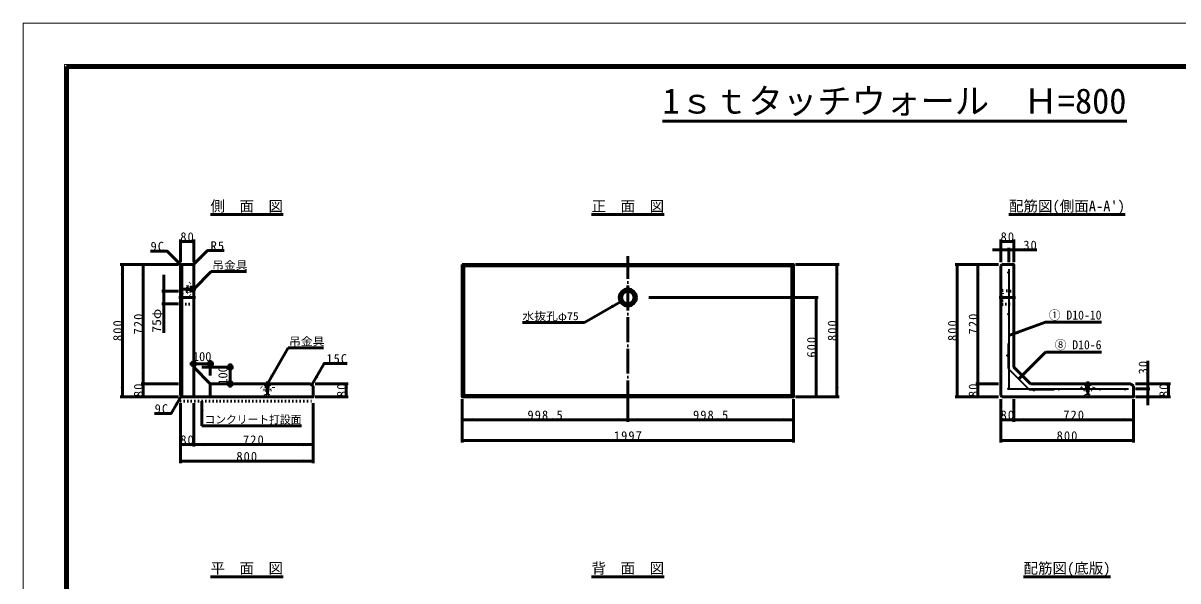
# Model space of a CAD drawing. Units: millimetres, scale not verified, with parts at other scales. Extents: x -2102 to 2102, y -1485 to 1485.
# Drawn here: x -2102 to 683, y 139 to 1485 of the extents above; entities that cross this region are included whole.
import ezdxf
from ezdxf.enums import TextEntityAlignment as Align

# ---------------------------------------------------------------- set-up
doc = ezdxf.new("R2010")
doc.units = ezdxf.units.MM
doc.header["$LTSCALE"] = 5
doc.linetypes.add('DOTTED', pattern=[1.75, 0.25, -1.5])
doc.linetypes.add('LONG_DASHED_DOTTED', pattern=[15.25, 12, -1.5, 0.25, -1.5])
doc.layers.add('0-0_V-nasSTD', color=7, linetype='Continuous', lineweight=50)
doc.styles.add('ＭＳ ゴシック', font='')
doc.styles.get('ＭＳ ゴシック').set_extended_font_data('MS Gothic')

msp = doc.modelspace()

# ---------------------------------------------------------------- linework, layer by layer
at = {"layer": '0-0_V-nasSTD', "lineweight": 100}
msp.add_line((-1997.5, 1380), (-1997.5, -1380), dxfattribs=at)
at = {"layer": '0-0_V-nasSTD'}
for p, q in [((-559.872, 1248.465), (559.872, 1248.465)), ((-1650.485, 1022.887), (-1475.485, 1022.887)), ((-731.085, 1022.887), (-556.085, 1022.887)), ((275.815, 1022.887), (555.815, 1022.887)), ((-1722.985, 962.887), (-1722.985, 907.887)), ((-1690.985, 957.887), (-1722.985, 957.887)), ((-1690.985, 962.887), (-1690.985, 907.887)), ((255.815, 962.887), (255.815, 907.887)), ((255.815, 957.887), (287.815, 957.887)), ((287.815, 962.887), (287.815, 907.887)), ((235.815, 937.887), (275.815, 937.887)), ((275.815, 942.887), (275.815, 907.887)), ((275.815, 937.887), (287.815, 937.887)), ((287.815, 937.887), (342.815, 937.887)), ((-1727.985, 902.887), (-1867.985, 902.887)), ((-1862.985, 902.887), (-1862.985, 582.887)), ((-1812.985, 902.887), (-1812.985, 614.887)), ((-1719.385, 902.887), (-1722.985, 899.287)), ((-1722.985, 899.287), (-1722.985, 586.487)), ((-1692.985, 902.887), (-1719.385, 902.887)), ((-1719.385, 902.887), (-1719.385, 582.887)), ((-1690.985, 900.887), (-1690.985, 582.887)), ((-1042.985, 902.887), (-1039.385, 899.287)), ((-1039.385, 899.287), (-1039.385, 586.487)), ((-247.785, 899.287), (-1039.385, 899.287)), ((-247.785, 899.287), (-244.185, 902.887)), ((-247.785, 586.487), (-247.785, 899.287)), ((-134.185, 902.887), (-239.185, 902.887)), ((-139.185, 902.887), (-139.185, 582.887)), ((250.815, 902.887), (145.815, 902.887)), ((150.815, 902.887), (150.815, 582.887)), ((259.415, 902.887), (255.815, 899.287)), ((255.815, 899.287), (255.815, 586.487)), ((285.815, 902.887), (259.415, 902.887)), ((-1762.985, 877.887), (-1762.985, 837.887)), ((-1690.985, 842.887), (-1648.559, 885.313)), ((-1648.559, 885.313), (-1563.559, 885.313)), ((-1767.985, 837.887), (-1727.985, 837.887)), ((-1762.985, 837.887), (-1762.985, 807.887)), ((-748.028, 762.587), (-661.425, 812.587)), ((-184.185, 822.887), (-593.185, 822.887)), ((-189.185, 822.887), (-189.185, 582.887)), ((-1767.985, 807.887), (-1727.985, 807.887)), ((-1762.985, 807.887), (-1762.985, 737.887)), ((-898.028, 762.587), (-748.028, 762.587)), ((275.815, 730.887), (364.306, 763.095)), ((364.306, 763.095), (499.306, 763.095)), ((-1512.985, 614.887), (-1462.985, 701.489)), ((-1462.985, 701.489), (-1377.985, 701.489)), ((-1650.985, 671.887), (-1650.985, 634.887)), ((299.33, 626.401), (364.306, 691.378)), ((364.306, 691.378), (499.306, 691.378)), ((610.815, 614.887), (610.815, 669.887)), ((-1699.985, 662.887), (-1641.985, 662.887)), ((-1690.985, 654.887), (-1650.985, 614.887)), ((-1670.985, 654.887), (-1594.985, 654.887)), ((-1602.985, 663.887), (-1602.985, 605.887)), ((-1727.985, 614.887), (-1817.985, 614.887)), ((-1812.985, 614.887), (-1812.985, 582.887)), ((-1650.985, 614.887), (-1408.985, 614.887)), ((-1650.985, 582.887), (-1650.985, 614.887)), ((-1408.985, 614.887), (-1402.985, 608.887)), ((-1317.985, 614.887), (-1397.985, 614.887)), ((-1322.985, 614.887), (-1322.985, 582.887)), ((250.815, 614.887), (195.815, 614.887)), ((200.815, 614.887), (200.815, 582.887)), ((327.815, 614.887), (569.815, 614.887)), ((569.815, 614.887), (575.815, 608.887)), ((665.815, 614.887), (580.815, 614.887)), ((610.815, 614.887), (610.815, 602.887)), ((660.815, 614.887), (660.815, 582.887)), ((-1722.985, 586.487), (-1719.385, 582.887)), ((-1039.385, 586.487), (-1042.985, 582.887)), ((-1039.385, 586.487), (-247.785, 586.487)), ((-247.785, 586.487), (-244.185, 582.887)), ((255.815, 586.487), (259.415, 582.887)), ((615.815, 602.887), (580.815, 602.887)), ((610.815, 602.887), (610.815, 562.887)), ((-1727.985, 582.887), (-1867.985, 582.887)), ((-1722.985, 423.087), (-1722.985, 568.087)), ((-1690.985, 463.087), (-1690.985, 568.087)), ((-1670.985, 513.087), (-1670.985, 573.087)), ((-1402.985, 423.087), (-1402.985, 568.087)), ((-1317.985, 582.887), (-1397.985, 582.887)), ((-1042.985, 577.887), (-1042.985, 472.887)), ((-643.585, 577.887), (-643.585, 522.887)), ((-244.185, 577.887), (-244.185, 472.887)), ((-134.185, 582.887), (-239.185, 582.887)), ((250.815, 582.887), (145.815, 582.887)), ((255.815, 472.887), (255.815, 577.887)), ((287.815, 522.887), (287.815, 577.887)), ((575.815, 472.887), (575.815, 577.887)), ((665.815, 582.887), (580.815, 582.887)), ((-1670.985, 513.087), (-1430.985, 513.087)), ((-1042.985, 527.887), (-643.585, 527.887)), ((-643.585, 527.887), (-244.185, 527.887)), ((287.815, 527.887), (255.815, 527.887)), ((-1042.985, 477.887), (-244.185, 477.887)), ((575.815, 477.887), (255.815, 477.887)), ((-1402.985, 428.087), (-1722.985, 428.087)), ((-1650.485, 149.087), (-1475.485, 149.087)), ((-731.085, 149.087), (-556.085, 149.087)), ((310.815, 149.087), (520.815, 149.087))]:
    msp.add_line(p, q, dxfattribs=at)
at = {"layer": '0-0_V-nasSTD', "linetype": 'LONG_DASHED_DOTTED'}
for p, q in [((-643.585, 562.887), (-643.585, 922.887)), ((-1685.985, 842.887), (-1715.985, 842.887)), ((-1708.985, 842.887), (-1686.985, 842.887)), ((-1686.985, 822.887), (-1726.985, 822.887)), ((291.815, 822.887), (251.815, 822.887)), ((-1512.985, 619.887), (-1512.985, 589.887)), ((465.815, 619.887), (465.815, 589.887))]:
    msp.add_line(p, q, dxfattribs=at)
at = {"layer": '0-0_V-nasSTD', "linetype": 'DOTTED'}
for p, q in [((-1722.985, 843.487), (-1722.985, 802.287)), ((-1722.185, 849.887), (-1722.185, 835.887)), ((-1720.985, 849.887), (-1722.185, 849.887)), ((-1720.985, 835.887), (-1722.185, 835.887)), ((-1720.985, 849.887), (-1718.985, 845.687)), ((-1720.985, 849.887), (-1720.985, 835.887)), ((-1718.985, 840.087), (-1720.985, 835.887)), ((-1698.985, 845.687), (-1718.985, 845.687)), ((-1718.985, 845.687), (-1718.985, 840.087)), ((-1698.985, 840.087), (-1718.985, 840.087)), ((-1690.985, 837.887), (-1718.985, 839.887)), ((-1704.985, 838.887), (-1704.985, 846.887)), ((-1704.985, 846.887), (-1690.985, 846.887)), ((-1690.985, 838.887), (-1704.985, 838.887)), ((-1697.785, 847.887), (-1698.985, 845.687)), ((-1698.985, 845.687), (-1698.985, 840.087)), ((-1698.985, 840.087), (-1697.785, 837.887)), ((-1694.985, 847.887), (-1697.785, 847.887)), ((-1697.785, 847.887), (-1697.785, 837.887)), ((-1694.985, 837.887), (-1697.785, 837.887)), ((-1694.985, 847.887), (-1694.985, 837.887)), ((287.815, 837.887), (259.815, 839.887)), ((-1718.985, 805.887), (-1722.985, 802.287)), ((259.815, 805.887), (255.815, 802.287)), ((259.815, 805.887), (287.815, 807.887)), ((-1519.985, 584.887), (-1515.785, 586.887)), ((-1517.985, 610.887), (-1507.985, 610.887)), ((-1517.985, 610.887), (-1517.985, 608.087)), ((-1517.985, 608.087), (-1515.785, 606.887)), ((-1517.985, 608.087), (-1507.985, 608.087)), ((-1515.785, 606.887), (-1515.785, 586.887)), ((-1515.785, 606.887), (-1510.185, 606.887)), ((-1515.785, 586.887), (-1510.185, 586.887)), ((-1510.185, 606.887), (-1507.985, 608.087)), ((-1510.185, 606.887), (-1510.185, 586.887)), ((-1510.185, 586.887), (-1505.985, 584.887)), ((-1507.985, 610.887), (-1507.985, 608.087)), ((458.815, 584.887), (463.015, 586.887)), ((460.815, 610.887), (470.815, 610.887)), ((460.815, 610.887), (460.815, 608.087)), ((460.815, 608.087), (463.015, 606.887)), ((460.815, 608.087), (470.815, 608.087)), ((463.015, 606.887), (463.015, 586.887)), ((463.015, 606.887), (468.615, 606.887)), ((463.015, 586.887), (468.615, 586.887)), ((468.615, 606.887), (470.815, 608.087)), ((468.615, 606.887), (468.615, 586.887)), ((468.615, 586.887), (472.815, 584.887)), ((470.815, 610.887), (470.815, 608.087)), ((-1722.985, 573.087), (-1402.985, 573.087)), ((-1519.985, 584.887), (-1519.985, 583.687)), ((-1519.985, 584.887), (-1505.985, 584.887)), ((-1519.985, 583.687), (-1505.985, 583.687)), ((-1505.985, 584.887), (-1505.985, 583.687)), ((458.815, 584.887), (458.815, 583.687)), ((458.815, 584.887), (472.815, 584.887)), ((458.815, 583.687), (472.815, 583.687)), ((472.815, 584.887), (472.815, 583.687))]:
    msp.add_line(p, q, dxfattribs=at)
at = {"layer": '0-0_V-nasSTD', "lineweight": 35}
for p, q in [((273.815, 711.916), (273.815, 651.916)), ((273.815, 651.916), (324.844, 600.887)), ((324.844, 600.887), (384.844, 600.887))]:
    msp.add_line(p, q, dxfattribs=at)
at = {"layer": '0-0_V-nasSTD', "lineweight": 18}
for points in [[(-2102.5, -1485), (-2102.5, 1485), (2102.5, 1485), (2102.5, -1485)], [(-2002.5, -1385), (-2002.5, 1385), (2002.5, 1385), (2002.5, -1385)]]:
    msp.add_lwpolyline(points, close=True, dxfattribs=at)
at = {"layer": '0-0_V-nasSTD', "lineweight": 100}
msp.add_lwpolyline([(1997.5, -1380), (1997.5, 1380), (-1997.5, 1380)], dxfattribs=at)
at = {"layer": '0-0_V-nasSTD'}
for points in [[(-1721.185, 901.087), (-1755.126, 935.028), (-1795.126, 935.028)], [(-1691.571, 902.301), (-1657.63, 936.242), (-1617.63, 936.242)], [(200.815, 902.887), (200.815, 614.887), (200.815, 582.887)], [(287.815, 900.887), (287.815, 654.887), (327.815, 614.887)], [(-1405.985, 611.887), (-1375.985, 663.848), (-1320.985, 663.848)], [(-1719.385, 582.887), (-1402.985, 582.887), (-1402.985, 608.887)], [(259.415, 582.887), (575.815, 582.887), (575.815, 608.887)], [(-1721.185, 584.687), (-1745.185, 543.117), (-1785.185, 543.117)], [(575.815, 527.887), (287.815, 527.887), (255.815, 527.887)], [(-1402.985, 468.087), (-1690.985, 468.087), (-1722.985, 468.087)]]:
    msp.add_lwpolyline(points, dxfattribs=at)
msp.add_lwpolyline([(-1042.985, 902.887), (-1042.985, 582.887), (-244.185, 582.887), (-244.185, 902.887)], close=True, dxfattribs=at)
at = {"layer": '0-0_V-nasSTD', "lineweight": 35}
msp.add_lwpolyline([(275.815, 890.887), (275.815, 602.887), (563.815, 602.887)], dxfattribs=at)
at = {"layer": '0-0_V-nasSTD', "linetype": 'DOTTED'}
for points in [[(-1718.985, 805.887), (-1718.985, 839.887), (-1722.985, 843.487)], [(-1718.985, 805.887), (-1690.985, 807.887), (-1690.985, 837.887)], [(259.815, 805.887), (259.815, 839.887), (255.815, 843.487)]]:
    msp.add_lwpolyline(points, dxfattribs=at)
at = {"layer": '0-0_V-nasSTD', "lineweight": 35}
for centre in [(274.615, 882.887), (274.615, 782.887), (272.615, 682.887), (274.615, 602.887), (335.815, 599.687), (395.815, 601.687), (495.815, 601.687), (555.815, 601.687)]:
    msp.add_circle(centre, 1.2, dxfattribs=at)
at = {"layer": '0-0_V-nasSTD'}
for centre, radius in [((-643.585, 822.887), 20.6), ((-643.585, 822.887), 17), ((-643.585, 822.887), 15), ((-1690.985, 662.887), 5), ((-1650.985, 662.887), 5), ((-1602.985, 654.887), 5), ((-1602.985, 614.887), 5)]:
    msp.add_circle(centre, radius, dxfattribs=at)
for centre in [(-1692.985, 900.887), (285.815, 900.887)]:
    msp.add_arc(centre, 2, 0, 90, dxfattribs=at)
at = {"layer": '0-0_V-nasSTD', "linetype": 'DOTTED'}
for centre, start, end in [((-1690.985, 842.887), 90, 270), ((-1512.985, 614.887), 180, 0), ((465.815, 614.887), 180, 0)]:
    msp.add_arc(centre, 17.2, start, end, dxfattribs=at)
at = {"layer": '0-0_V-nasSTD'}
for points in [[(-1722.985, 957.887), (-1698.985, 957.887), (-1698.985, 961.887)], [(-1722.985, 957.887), (-1698.985, 953.887), (-1698.985, 957.887)], [(-1714.985, 957.887), (-1714.985, 961.887), (-1690.985, 957.887)], [(-1714.985, 953.887), (-1714.985, 957.887), (-1690.985, 957.887)], [(255.815, 957.887), (279.815, 957.887), (279.815, 961.887)], [(255.815, 957.887), (279.815, 953.887), (279.815, 957.887)], [(263.815, 957.887), (263.815, 961.887), (287.815, 957.887)], [(263.815, 953.887), (263.815, 957.887), (287.815, 957.887)], [(-1738.156, 918.057), (-1735.327, 920.886), (-1721.185, 901.087)], [(-1691.571, 902.301), (-1677.429, 922.1), (-1674.6, 919.271)], [(251.815, 937.887), (251.815, 941.887), (275.815, 937.887)], [(251.815, 933.887), (251.815, 937.887), (275.815, 937.887)], [(287.815, 937.887), (311.815, 937.887), (311.815, 941.887)], [(287.815, 937.887), (311.815, 933.887), (311.815, 937.887)], [(-1866.985, 878.887), (-1862.985, 878.887), (-1862.985, 902.887)], [(-1862.985, 878.887), (-1862.985, 902.887), (-1858.985, 878.887)], [(-1816.985, 878.887), (-1812.985, 878.887), (-1812.985, 902.887)], [(-1812.985, 878.887), (-1812.985, 902.887), (-1808.985, 878.887)], [(-1740.984, 915.229), (-1738.156, 918.057), (-1721.185, 901.087)], [(-1691.571, 902.301), (-1674.6, 919.271), (-1671.772, 916.443)], [(-143.185, 878.887), (-139.185, 878.887), (-139.185, 902.887)], [(-139.185, 878.887), (-139.185, 902.887), (-135.185, 878.887)], [(146.815, 878.887), (150.815, 878.887), (150.815, 902.887)], [(150.815, 878.887), (150.815, 902.887), (154.815, 878.887)], [(196.815, 878.887), (200.815, 878.887), (200.815, 902.887)], [(200.815, 878.887), (200.815, 902.887), (204.815, 878.887)], [(-1766.985, 861.887), (-1762.985, 837.887), (-1762.985, 861.887)], [(-1762.985, 837.887), (-1762.985, 861.887), (-1758.985, 861.887)], [(-1690.985, 842.887), (-1676.843, 862.686), (-1674.015, 859.857)], [(-1690.985, 842.887), (-1674.015, 859.857), (-1671.186, 857.029)], [(-684.21, 804.051), (-682.21, 800.587), (-661.425, 812.587)], [(-682.21, 800.587), (-680.21, 797.123), (-661.425, 812.587)], [(-193.185, 798.887), (-189.185, 798.887), (-189.185, 822.887)], [(-189.185, 798.887), (-189.185, 822.887), (-185.185, 798.887)], [(-1766.985, 783.887), (-1762.985, 783.887), (-1762.985, 807.887)], [(-1762.985, 783.887), (-1762.985, 807.887), (-1758.985, 783.887)], [(275.815, 730.887), (296.999, 742.854), (298.367, 739.095)], [(275.815, 730.887), (298.367, 739.095), (299.736, 735.336)], [(299.33, 626.401), (313.472, 646.2), (316.3, 643.372)], [(299.33, 626.401), (316.3, 643.372), (319.129, 640.543)], [(-1816.985, 638.887), (-1812.985, 614.887), (-1812.985, 638.887)], [(-1816.985, 590.887), (-1812.985, 590.887), (-1812.985, 614.887)], [(-1812.985, 614.887), (-1812.985, 638.887), (-1808.985, 638.887)], [(-1812.985, 590.887), (-1812.985, 614.887), (-1808.985, 590.887)], [(-1512.985, 614.887), (-1504.449, 637.671), (-1500.985, 635.671)], [(-1512.985, 614.887), (-1500.985, 635.671), (-1497.521, 633.671)], [(-1405.985, 611.887), (-1397.449, 634.671), (-1393.985, 632.671)], [(-1405.985, 611.887), (-1393.985, 632.671), (-1390.521, 630.671)], [(-1326.985, 590.887), (-1322.985, 590.887), (-1322.985, 614.887)], [(-1322.985, 590.887), (-1322.985, 614.887), (-1318.985, 590.887)], [(196.815, 638.887), (200.815, 614.887), (200.815, 638.887)], [(196.815, 590.887), (200.815, 590.887), (200.815, 614.887)], [(200.815, 614.887), (200.815, 638.887), (204.815, 638.887)], [(200.815, 590.887), (200.815, 614.887), (204.815, 590.887)], [(606.815, 638.887), (610.815, 614.887), (610.815, 638.887)], [(610.815, 614.887), (610.815, 638.887), (614.815, 638.887)], [(656.815, 590.887), (660.815, 590.887), (660.815, 614.887)], [(660.815, 590.887), (660.815, 614.887), (664.815, 590.887)], [(-1866.985, 606.887), (-1862.985, 582.887), (-1862.985, 606.887)], [(-1862.985, 582.887), (-1862.985, 606.887), (-1858.985, 606.887)], [(-1816.985, 606.887), (-1812.985, 582.887), (-1812.985, 606.887)], [(-1812.985, 582.887), (-1812.985, 606.887), (-1808.985, 606.887)], [(-1326.985, 606.887), (-1322.985, 582.887), (-1322.985, 606.887)], [(-1322.985, 582.887), (-1322.985, 606.887), (-1318.985, 606.887)], [(-193.185, 606.887), (-189.185, 582.887), (-189.185, 606.887)], [(-189.185, 582.887), (-189.185, 606.887), (-185.185, 606.887)], [(-143.185, 606.887), (-139.185, 582.887), (-139.185, 606.887)], [(-139.185, 582.887), (-139.185, 606.887), (-135.185, 606.887)], [(146.815, 606.887), (150.815, 582.887), (150.815, 606.887)], [(150.815, 582.887), (150.815, 606.887), (154.815, 606.887)], [(196.815, 606.887), (200.815, 582.887), (200.815, 606.887)], [(200.815, 582.887), (200.815, 606.887), (204.815, 606.887)], [(606.815, 578.887), (610.815, 578.887), (610.815, 602.887)], [(610.815, 578.887), (610.815, 602.887), (614.815, 578.887)], [(656.815, 606.887), (660.815, 582.887), (660.815, 606.887)], [(660.815, 582.887), (660.815, 606.887), (664.815, 606.887)], [(-1736.649, 565.902), (-1733.185, 563.902), (-1721.185, 584.687)], [(-1733.185, 563.902), (-1729.721, 561.902), (-1721.185, 584.687)], [(-1674.985, 549.087), (-1670.985, 549.087), (-1670.985, 573.087)], [(-1670.985, 549.087), (-1670.985, 573.087), (-1666.985, 549.087)], [(-1042.985, 527.887), (-1018.985, 527.887), (-1018.985, 531.887)], [(-667.585, 527.887), (-667.585, 531.887), (-643.585, 527.887)], [(-643.585, 527.887), (-619.585, 527.887), (-619.585, 531.887)], [(-268.185, 527.887), (-268.185, 531.887), (-244.185, 527.887)], [(255.815, 527.887), (279.815, 527.887), (279.815, 531.887)], [(263.815, 527.887), (263.815, 531.887), (287.815, 527.887)], [(287.815, 527.887), (311.815, 527.887), (311.815, 531.887)], [(551.815, 527.887), (551.815, 531.887), (575.815, 527.887)], [(-1042.985, 527.887), (-1018.985, 523.887), (-1018.985, 527.887)], [(-667.585, 523.887), (-667.585, 527.887), (-643.585, 527.887)], [(-643.585, 527.887), (-619.585, 523.887), (-619.585, 527.887)], [(-268.185, 523.887), (-268.185, 527.887), (-244.185, 527.887)], [(255.815, 527.887), (279.815, 523.887), (279.815, 527.887)], [(263.815, 523.887), (263.815, 527.887), (287.815, 527.887)], [(287.815, 527.887), (311.815, 523.887), (311.815, 527.887)], [(551.815, 523.887), (551.815, 527.887), (575.815, 527.887)], [(-1042.985, 477.887), (-1018.985, 477.887), (-1018.985, 481.887)], [(-1042.985, 477.887), (-1018.985, 473.887), (-1018.985, 477.887)], [(-268.185, 477.887), (-268.185, 481.887), (-244.185, 477.887)], [(-268.185, 473.887), (-268.185, 477.887), (-244.185, 477.887)], [(255.815, 477.887), (279.815, 477.887), (279.815, 481.887)], [(255.815, 477.887), (279.815, 473.887), (279.815, 477.887)], [(551.815, 477.887), (551.815, 481.887), (575.815, 477.887)], [(551.815, 473.887), (551.815, 477.887), (575.815, 477.887)], [(-1722.985, 468.087), (-1698.985, 468.087), (-1698.985, 472.087)], [(-1722.985, 468.087), (-1698.985, 464.087), (-1698.985, 468.087)], [(-1714.985, 468.087), (-1714.985, 472.087), (-1690.985, 468.087)], [(-1714.985, 464.087), (-1714.985, 468.087), (-1690.985, 468.087)], [(-1690.985, 468.087), (-1666.985, 468.087), (-1666.985, 472.087)], [(-1690.985, 468.087), (-1666.985, 464.087), (-1666.985, 468.087)], [(-1426.985, 468.087), (-1426.985, 472.087), (-1402.985, 468.087)], [(-1426.985, 464.087), (-1426.985, 468.087), (-1402.985, 468.087)], [(-1722.985, 428.087), (-1698.985, 428.087), (-1698.985, 432.087)], [(-1722.985, 428.087), (-1698.985, 424.087), (-1698.985, 428.087)], [(-1426.985, 428.087), (-1426.985, 432.087), (-1402.985, 428.087)], [(-1426.985, 424.087), (-1426.985, 428.087), (-1402.985, 428.087)]]:
    msp.add_solid(points, dxfattribs=at)

# ---------------------------------------------------------------- texts
at = {"layer": '0-0_V-nasSTD', "style": 'ＭＳ ゴシック'}
for s, height, p in [('1ｓｔタッチウォール  Ｈ=800', 60.81, (-559.872, 1248.465)), ('側\u3000面\u3000図', 25.66, (-1650.485, 1022.887)), ("配筋図(側面A-A')", 25.66, (275.815, 1022.887)), ('正\u3000面\u3000図', 25.66, (-731.085, 1022.887)), ('100', 21.99, (-1692.985, 662.887)), ('コンクリート打設面', 19.06, (-1664.957, 513.087)), ('平\u3000面\u3000図', 25.66, (-1650.485, 149.087)), ('背\u3000面\u3000図', 25.66, (-731.085, 149.087)), ('配筋図(底版)', 25.66, (310.815, 149.087))]:
    msp.add_text(s, height=height, dxfattribs=at).set_placement(p, align=Align.BOTTOM_LEFT)
for s, height, width, p in [('吊金具', 19.06, 1.1, (-1646.559, 885.313)), ('水抜孔φ75', 19.06, 1.1, (-898.028, 762.587)), ('① D10-10', 21.85, 0.95, (371.877, 763.095)), ('吊金具', 19.06, 1.1, (-1460.985, 701.489)), ('⑧ D10-6', 21.85, 0.95, (386.035, 691.378))]:
    msp.add_text(s, height=height, dxfattribs=dict(at, width=width)).set_placement(p, align=Align.BOTTOM_LEFT)
at = {"layer": '0-0_V-nasSTD', "style": 'ＭＳ ゴシック', "width": 1.1}
msp.add_text('75φ', height=21.99, rotation=90, dxfattribs=at).set_placement((-1762.985, 737.887), align=Align.BOTTOM_LEFT)
at = {"layer": '0-0_V-nasSTD', "style": 'ＭＳ ゴシック'}
msp.add_text('100', height=21.99, rotation=90, dxfattribs=at).set_placement((-1602.985, 612.387), align=Align.BOTTOM_LEFT)
at = {"layer": '0-0_V-nasSTD', "char_height": 21.99, "attachment_point": 7, "style": 'ＭＳ ゴシック'}
for s, insert in [('\\T1.17;80', (-1723.236, 957.887)), ('\\T1.17;80', (255.564, 957.887)), ('\\T1.17;9C', (-1795.126, 935.028)), ('\\T1.17;R5', (-1650.13, 936.242)), ('\\T1.17;30', (310.315, 937.887)), ('\\T1.17;15C', (-1370.985, 663.848)), ('\\T1.17;9C', (-1785.185, 543.117)), ('\\T1.17;998.5', (-885.785, 527.887)), ('\\T1.17;998.5', (-486.385, 527.887)), ('\\T1.17;80', (255.564, 527.887)), ('\\T1.17;720', (406.815, 527.887)), ('\\T1.17;80', (-1723.236, 468.087)), ('\\T1.17;720', (-1571.985, 468.087)), ('\\T1.17;1997', (-677.335, 477.887)), ('\\T1.17;800', (390.815, 477.887)), ('\\T1.17;800', (-1587.985, 428.087))]:
    msp.add_mtext(s, dxfattribs=dict(at, insert=insert))
at = {"layer": '0-0_V-nasSTD', "char_height": 21.99, "attachment_point": 7, "rotation": 90, "style": 'ＭＳ ゴシック'}
for s, insert in [('\\T1.17;720', (-1812.985, 733.887)), ('\\T1.17;720', (200.815, 733.887)), ('\\T1.17;800', (-1862.985, 717.887)), ('\\T1.17;800', (-139.185, 717.887)), ('\\T1.17;800', (150.815, 717.887)), ('\\T1.17;600', (-189.185, 677.887)), ('\\T1.17;30', (610.815, 637.387)), ('\\T1.17;80', (-1812.985, 582.636)), ('\\T1.17;80', (-1322.985, 582.636)), ('\\T1.17;80', (200.815, 582.636)), ('\\T1.17;80', (660.815, 582.636))]:
    msp.add_mtext(s, dxfattribs=dict(at, insert=insert))

doc.saveas('drawing.dxf')
